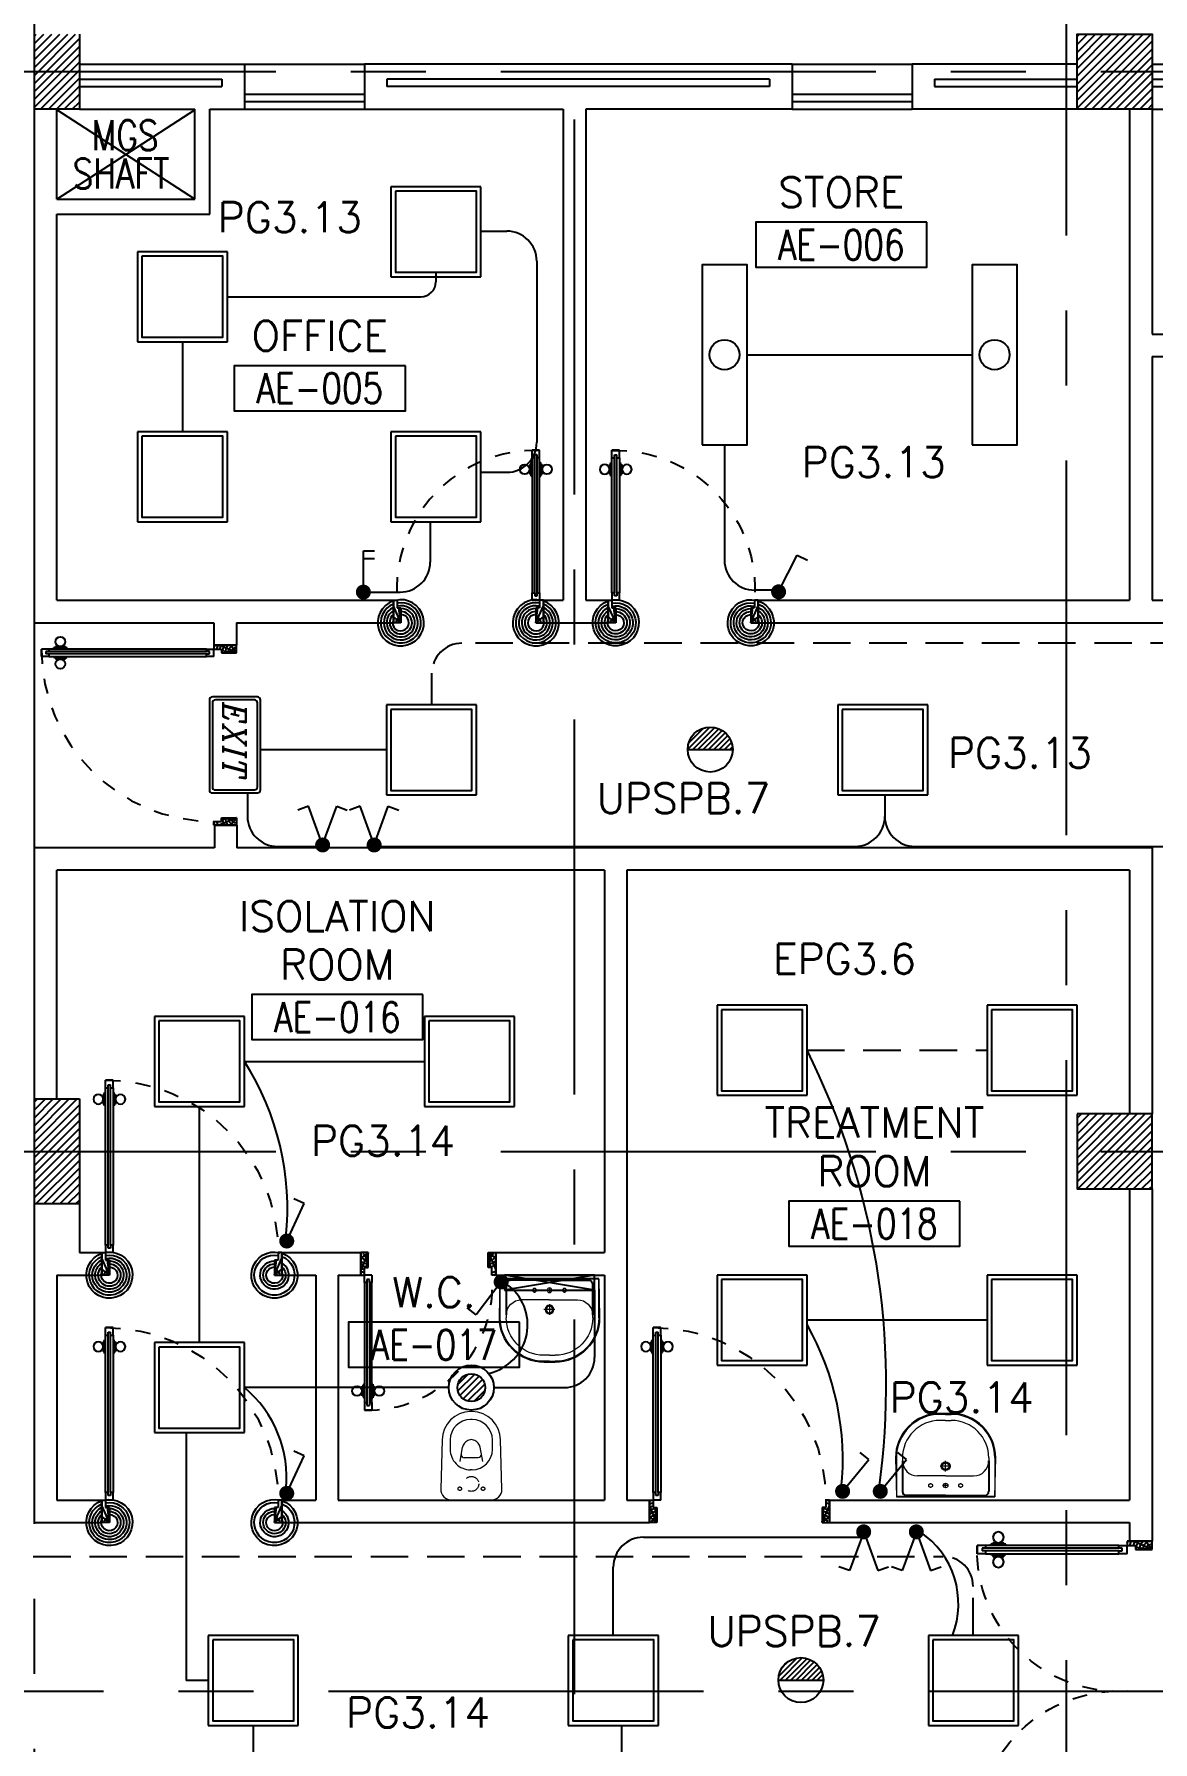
# Model space of a CAD drawing. Extents: x -10 to 91, y -4 to 87.
# Drawn here: x 55.58 to 63.04, y 62.17 to 73.56 of the extents above; entities that cross this region are included whole.
import ezdxf
from ezdxf.enums import TextEntityAlignment as Align

# ---------------------------------------------------------------- set-up
doc = ezdxf.new("R2010")
doc.units = 0
doc.header["$MEASUREMENT"] = 0
doc.header["$PDMODE"] = 3
doc.header["$PDSIZE"] = 0.1
for name, pattern in [('CENTERX2', [4, 2.5, -0.5, 0.5, -0.5]), ('DASHED', [0.75, 0.5, -0.25]), ('HIDDEN', [0.375, 0.25, -0.125]), ('HIDDEN2', [0.1875, 0.125, -0.0625])]:
    doc.linetypes.add(name, pattern=pattern)
doc.layers.get('0').update_dxf_attribs({"linetype": 'CONTINUOUS'})
doc.layers.get('DEFPOINTS').update_dxf_attribs({"linetype": 'CONTINUOUS'})
for name, color, linetype in [('AX-DIM', 11, 'CONTINUOUS'), ('AXES', 11, 'CENTERX2'), ('COL', 11, 'CONTINUOUS'), ('DOOR', 11, 'CONTINUOUS'), ('DOOR-DIM', 11, 'CONTINUOUS'), ('E-CLINE', 2, 'CONTINUOUS'), ('E-HLINE', 2, 'HIDDEN'), ('E-LI', 4, 'CONTINUOUS'), ('E-LITE', 4, 'CONTINUOUS'), ('E-SWITCH', 4, 'CONTINUOUS'), ('E-TRXT', 4, 'CONTINUOUS'), ('EL-LITE', 4, 'CONTINUOUS'), ('FIX', 11, 'CONTINUOUS'), ('HAT', 11, 'CONTINUOUS'), ('INSUL', 11, 'CONTINUOUS'), ('RM-BOX', 11, 'CONTINUOUS'), ('RM-NAME', 11, 'CONTINUOUS'), ('RM-NO', 11, 'CONTINUOUS'), ('SHAFT', 11, 'CONTINUOUS'), ('WALL', 11, 'CONTINUOUS'), ('WIN', 11, 'CONTINUOUS')]:
    doc.layers.add(name, color=color, linetype=linetype)
doc.styles.add('ITALICC', font='italicc')
doc.styles.add('ROMANS', font='ROMANS.shx', dxfattribs={"width": 0.6})
doc.dimstyles.new('STANDARD in', dxfattribs={"dimtxt": 0.2, "dimasz": 0.1, "dimexe": 0.07, "dimexo": 0.05, "dimgap": 0.1, "dimtad": 1, "dimdec": 0, "dimlfac": 1000, "dimzin": 0, "dimdsep": 46, "dimtxsty": 'ROMANS', "dimblk": 'ARCHTICK', "dimcen": 0.05, "dimdle": 0.05, "dimclrd": 7, "dimclre": 7, "dimclrt": 2, "dimadec": 0, "dimazin": 0, "dimtfac": 1, "dimtdec": 0, "dimtmove": 2, "dimatfit": 3, "dimldrblk": 'ARCHTICK', "dimfxl": 0, "dimtolj": 1, "dimtzin": 0, "dimarcsym": 0})

# ---------------------------------------------------------------- blocks, each defined once
blk = doc.blocks.new('_ARCHTICK')
at = {"color": 0, "linetype": 'ByBlock', "const_width": 0.15}
blk.add_lwpolyline([(-0.5, -0.5), (0.5, 0.5)], dxfattribs=at)
blk = doc.blocks.new('*D134')
at = {"layer": 'AX-DIM', "color": 7, "lineweight": -2}
for p, q in [((13.244, 85.548), (88.66, 85.548)), ((13.294, 73.42), (13.294, 85.618)), ((88.61, 84.178), (88.61, 85.618))]:
    blk.add_line(p, q, dxfattribs=at)
at = {"layer": 'DEFPOINTS', "color": 0}
for p in [(88.61, 85.548), (88.61, 84.128), (13.294, 73.37)]:
    blk.add_point(p, dxfattribs=at)
at = {"layer": 'AX-DIM', "color": 7, "lineweight": -2, "xscale": 0.1, "yscale": 0.1, "zscale": 0.1, "rotation": 180}
blk.add_blockref('_ARCHTICK', (13.294, 85.548), dxfattribs=at)
at = {"layer": 'AX-DIM', "color": 7, "lineweight": -2, "xscale": 0.1, "yscale": 0.1, "zscale": 0.1}
blk.add_blockref('_ARCHTICK', (88.61, 85.548), dxfattribs=at)
at = {"layer": 'AX-DIM', "color": 2, "insert": (50.952, 85.748), "char_height": 0.2, "attachment_point": 5, "style": 'ROMANS'}
blk.add_mtext('\\A1;75316', dxfattribs=at)
blk = doc.blocks.new('A$C24ED45A6')
at = {"layer": 'DOOR', "color": 0, "linetype": 'ByBlock'}
for p, q in [((925, 1100), (925, 1150)), ((925, 1150), (975, 1150)), ((975, 1150), (925, 1150)), ((975, 1100), (975, 1150)), ((909, 1055), (909, 990)), ((918, 1055), (909, 1055)), ((918, 978), (918, 1068)), ((925, 1068), (918, 1068)), ((918, 1055), (918, 990)), ((942, 1100), (925, 1100)), ((942, 1100), (942, 1120)), ((958, 1120), (942, 1120)), ((958, 1100), (958, 1120)), ((975, 1100), (958, 1100)), ((975, 1068), (982, 1068)), ((982, 978), (982, 1068)), ((982, 1055), (982, 990)), ((982, 1055), (991, 1055)), ((991, 1055), (991, 990)), ((918, 990), (909, 990)), ((925, 978), (918, 978)), ((975, 978), (982, 978)), ((982, 990), (991, 990)), ((0, 0), (0, 150)), ((0, 150), (25, 150)), ((25, 150), (25, 100)), ((925, 150), (925, 200)), ((925, 200), (942, 200)), ((925, 150), (975, 150)), ((942, 200), (942, 180)), ((942, 180), (958, 180)), ((958, 180), (958, 200)), ((958, 200), (975, 200)), ((975, 200), (975, 150)), ((1000, 150), (975, 150)), ((975, 150), (975, 100)), ((1000, 150), (1000, 0)), ((50, 0), (0, 0)), ((25, 100), (50, 100)), ((50, 100), (50, 0)), ((975, 100), (950, 100)), ((950, 100), (950, 0)), ((950, 0), (1000, 0))]:
    blk.add_line(p, q, dxfattribs=at)
at = {"layer": 'DOOR', "linetype": 'ByBlock'}
for p, q in [((925, 1100), (925, 200)), ((942, 200), (942, 1100)), ((958, 200), (958, 1100)), ((975, 200), (975, 1100))]:
    blk.add_line(p, q, dxfattribs=at)
at = {"layer": 'DOOR', "color": 9, "linetype": 'ByBlock'}
for p, q in [((50, 0), (0, 114)), ((50, 0), (0, 40)), ((50, 0), (37, 100)), ((950, 0), (1000, 114)), ((950, 0), (963, 100)), ((950, 0), (1000, 40))]:
    blk.add_line(p, q, dxfattribs=at)
at = {"layer": 'DOOR', "color": 0, "linetype": 'ByBlock'}
for centre in [(876, 1023), (1024, 1023)]:
    blk.add_circle(centre, 32.4, dxfattribs=at)
at = {"layer": 'DOOR', "linetype": 'HIDDEN', "ltscale": 0.5}
blk.add_arc((950, 222), 928, 88.456, 184.4816, dxfattribs=at)
at = {"layer": 'DOOR', "color": 9, "linetype": 'ByBlock'}
for centre, radius, start, end in [((50, 0), 154, 103.7142, 108.8947), ((50, 0), 134, 100.72, 111.8402), ((950, 0), 134, 68.1598, 79.28), ((950, 0), 154, 71.1053, 76.2858), ((50, 0), 114, 102.6226, 115.9162), ((50, 0), 94.4, 90, 121.9818), ((50, 0), 74.4, 90, 132.2236), ((50, 0), 54.4, 90, 156.7926), ((50, 0), 34.4, 90, 180), ((50, 0), 14.4, 90, 180), ((950, 0), 94.4, 58.0182, 90), ((950, 0), 74.4, 47.7764, 90), ((950, 0), 54.4, 23.2074, 90), ((950, 0), 34.4, 0, 90), ((950, 0), 14.4, 0, 90), ((950, 0), 114, 64.0838, 77.3774)]:
    blk.add_arc(centre, radius, start, end, dxfattribs=at)
at = {"layer": 'WALL'}
blk.add_line((1000, 0), (1000, 150), dxfattribs=at)
blk = doc.blocks.new('RM1')
at = {"layer": 'RM-BOX'}
blk.add_lwpolyline([(570, -200), (-570, -200), (-570, -500), (570, -500)], close=True, dxfattribs=at)
at = {"layer": 'RM-NAME', "style": 'ROMANS'}
for tag, p in [('ROOMNAME1', (0, 324)), ('ROOMNAME2', (0, 0))]:
    blk.add_attdef(tag, text='', height=200, dxfattribs=at).set_placement(p, align=Align.MIDDLE)
at = {"layer": 'RM-NO', "style": 'ROMANS', "width": 0.8}
blk.add_attdef('ROOMNO', text='', height=200, dxfattribs=at).set_placement((0, -350), align=Align.MIDDLE)
blk = doc.blocks.new('*X67')
at = {"color": 0}
for p, q in [((73379, 62348), (73832, 62801)), ((73379, 62401), (73779, 62801)), ((73379, 62454), (73726, 62801)), ((73379, 62507), (73673, 62801)), ((73379, 62560), (73620, 62801)), ((73379, 62614), (73567, 62801)), ((73379, 62667), (73514, 62801)), ((73379, 62720), (73461, 62801)), ((73379, 62773), (73408, 62801)), ((73385, 62301), (73879, 62795)), ((73438, 62301), (73879, 62742)), ((73491, 62301), (73879, 62689)), ((73544, 62301), (73879, 62636)), ((73597, 62301), (73879, 62583)), ((73650, 62301), (73879, 62530)), ((73703, 62301), (73879, 62477)), ((73756, 62301), (73879, 62424)), ((73809, 62301), (73879, 62371)), ((73862, 62301), (73879, 62318))]:
    blk.add_line(p, q, dxfattribs=at)
blk = doc.blocks.new('COL50')
at = {"layer": 'COL'}
blk.add_lwpolyline([(-250, 250), (-250, -250), (250, -250), (250, 250)], close=True, dxfattribs=at)
blk = doc.blocks.new('*X66')
at = {"color": 0}
for p, q in [((73379, 69508), (73872, 70001)), ((73379, 69561), (73819, 70001)), ((73379, 69614), (73766, 70001)), ((73379, 69667), (73713, 70001)), ((73379, 69720), (73660, 70001)), ((73379, 69773), (73607, 70001)), ((73379, 69826), (73554, 70001)), ((73379, 69879), (73501, 70001)), ((73379, 69932), (73448, 70001)), ((73379, 69985), (73395, 70001)), ((73425, 69501), (73879, 69955)), ((73478, 69501), (73879, 69902)), ((73532, 69501), (73879, 69849)), ((73585, 69501), (73879, 69796)), ((73638, 69501), (73879, 69743)), ((73691, 69501), (73879, 69690)), ((73744, 69501), (73879, 69637)), ((73797, 69501), (73879, 69584)), ((73850, 69501), (73879, 69531))]:
    blk.add_line(p, q, dxfattribs=at)
blk = doc.blocks.new('DOOR100')
at = {"layer": 'DOOR', "color": 7, "linetype": 'ByBlock'}
for p, q in [((-75, 1250), (-75, 1300)), ((-75, 1300), (-25, 1300)), ((-25, 1300), (-75, 1300)), ((-58, 1250), (-58, 1270)), ((-42, 1270), (-58, 1270)), ((-42, 1250), (-42, 1270)), ((-25, 1250), (-25, 1300)), ((-91, 1205), (-91, 1140)), ((-82, 1205), (-91, 1205)), ((-82, 1140), (-91, 1140)), ((-82, 1128), (-82, 1218)), ((-75, 1218), (-82, 1218)), ((-82, 1205), (-82, 1140)), ((-58, 1250), (-75, 1250)), ((-25, 1250), (-42, 1250)), ((-25, 1218), (-18, 1218)), ((-18, 1128), (-18, 1218)), ((-18, 1205), (-18, 1140)), ((-18, 1205), (-9, 1205)), ((-18, 1140), (-9, 1140)), ((-9, 1205), (-9, 1140)), ((-75, 1128), (-82, 1128)), ((-25, 1128), (-18, 1128)), ((-1200, 0), (-1200, 150)), ((-1200, 150), (-1175, 150)), ((-1200, 150), (-1200, 0)), ((-1175, 150), (-1175, 100)), ((-75, 200), (-58, 200)), ((-75, 150), (-75, 200)), ((-75, 150), (-25, 150)), ((-58, 200), (-58, 180)), ((-58, 180), (-42, 180)), ((-42, 200), (-25, 200)), ((-42, 180), (-42, 200)), ((-25, 200), (-25, 150)), ((0, 150), (-25, 150)), ((-25, 150), (-25, 100)), ((0, 0), (0, 150)), ((0, 150), (0, 0)), ((-1150, 0), (-1200, 114)), ((-1150, 0), (-1200, 40)), ((-1150, 0), (-1200, 0)), ((-1175, 100), (-1150, 100)), ((-1150, 0), (-1163, 100)), ((-1150, 100), (-1150, 0)), ((-50, 0), (0, 114)), ((-50, 100), (-50, 0)), ((-50, 0), (-37, 100)), ((-25, 100), (-50, 100)), ((-50, 0), (0, 40)), ((-50, 0), (0, 0))]:
    blk.add_line(p, q, dxfattribs=at)
at = {"layer": 'DOOR', "linetype": 'ByBlock'}
for p, q in [((-75, 1250), (-75, 200)), ((-58, 200), (-58, 1250)), ((-42, 200), (-42, 1250)), ((-25, 200), (-25, 1250))]:
    blk.add_line(p, q, dxfattribs=at)
at = {"layer": 'DOOR', "color": 7, "linetype": 'ByBlock'}
for centre in [(-124, 1173), (24, 1173)]:
    blk.add_circle(centre, 32.4, dxfattribs=at)
at = {"layer": 'DOOR', "linetype": 'HIDDEN', "ltscale": 0.5}
blk.add_arc((-25, 150), 1150, 90, 180, dxfattribs=at)
at = {"layer": 'DOOR', "color": 7, "linetype": 'ByBlock'}
for centre, radius, start, end in [((-1150, 0), 154, 103.7142, 108.8947), ((-1150, 0), 134, 100.72, 111.8402), ((-50, 0), 134, 68.1598, 79.28), ((-50, 0), 154, 71.1053, 76.2858), ((-1150, 0), 94.4, 90, 121.9818), ((-1150, 0), 74.4, 90, 132.2236), ((-1150, 0), 54.4, 90, 156.7926), ((-1150, 0), 34.4, 90, 180), ((-1150, 0), 14.4, 90, 180), ((-50, 0), 94.4, 58.0182, 90), ((-50, 0), 74.4, 47.7764, 90), ((-50, 0), 54.4, 23.2074, 90), ((-50, 0), 34.4, 0, 90), ((-50, 0), 14.4, 0, 90), ((-50, 0), 114, 64.0838, 77.3774)]:
    blk.add_arc(centre, radius, start, end, dxfattribs=at)
blk = doc.blocks.new('DOOR90')
at = {"layer": 'DOOR', "color": 7, "linetype": 'ByBlock'}
for p, q in [((-150, 0), (0, 0)), ((-150, 0), (-150, -25)), ((0, -50), (-114, 0)), ((0, -50), (-40, 0)), ((0, -50), (0, 0)), ((-1000, -25), (-1050, -25)), ((-1050, -75), (-1050, -25)), ((-1050, -25), (-1050, -75)), ((-1000, -75), (-1050, -75)), ((-1000, -42), (-1020, -42)), ((-1020, -42), (-1020, -58)), ((-1000, -58), (-1020, -58)), ((-1000, -25), (-1000, -42)), ((-1000, -58), (-1000, -75)), ((-878, -18), (-968, -18)), ((-968, -25), (-968, -18)), ((-968, -75), (-968, -82)), ((-878, -82), (-968, -82)), ((-955, -9), (-890, -9)), ((-955, -18), (-955, -9)), ((-955, -18), (-890, -18)), ((-955, -82), (-890, -82)), ((-955, -82), (-955, -91)), ((-955, -91), (-890, -91)), ((-890, -18), (-890, -9)), ((-890, -82), (-890, -91)), ((-878, -25), (-878, -18)), ((-878, -75), (-878, -82)), ((-200, -25), (-150, -25)), ((-200, -42), (-200, -25)), ((-180, -42), (-200, -42)), ((-200, -58), (-180, -58)), ((-200, -75), (-200, -58)), ((-150, -75), (-200, -75)), ((-180, -58), (-180, -42)), ((-150, -25), (-100, -25)), ((-150, -75), (-150, -25)), ((-100, -25), (-100, -50)), ((0, -50), (-100, -37)), ((-100, -50), (0, -50)), ((-150, -875), (-100, -875)), ((-150, -900), (-150, -875)), ((-150, -900), (0, -900)), ((0, -900), (-150, -900)), ((0, -850), (-114, -900)), ((-100, -875), (-100, -850)), ((0, -850), (-100, -863)), ((-100, -850), (0, -850)), ((0, -850), (-40, -900)), ((0, -850), (0, -900))]:
    blk.add_line(p, q, dxfattribs=at)
at = {"layer": 'DOOR', "linetype": 'ByBlock'}
for p, q in [((-200, -25), (-1000, -25)), ((-200, -42), (-1000, -42)), ((-200, -58), (-1000, -58)), ((-1000, -75), (-200, -75))]:
    blk.add_line(p, q, dxfattribs=at)
at = {"layer": 'DOOR', "color": 7, "linetype": 'ByBlock'}
for centre in [(-923, 24), (-923, -124)]:
    blk.add_circle(centre, 32.4, dxfattribs=at)
for centre, radius, start, end in [((0, -50), 154, 161.1053, 166.2858), ((0, -50), 94.4, 148.0182, 180), ((0, -50), 134, 158.1598, 169.28), ((0, -50), 114, 154.0838, 167.3774), ((0, -50), 74.4, 137.7764, 180), ((0, -50), 54.4, 113.2074, 180), ((0, -50), 34.4, 90, 180), ((0, -50), 14.4, 90, 180), ((0, -850), 154, 193.7142, 198.8947), ((0, -850), 134, 190.72, 201.8402), ((0, -850), 94.4, 180, 211.9818), ((0, -850), 74.4, 180, 222.2236), ((0, -850), 54.4, 180, 246.7926), ((0, -850), 34.4, 180, 270), ((0, -850), 14.4, 180, 270)]:
    blk.add_arc(centre, radius, start, end, dxfattribs=at)
at = {"layer": 'DOOR', "linetype": 'HIDDEN', "ltscale": 0.5}
blk.add_arc((-222, -50), 828, 178.2701, 275.003, dxfattribs=at)
blk = doc.blocks.new('A$C49F1192B')
at = {"layer": 'DOOR', "color": 0, "linetype": 'ByBlock', "xscale": -1, "rotation": 270}
blk.add_blockref('DOOR100', (0, 1200), dxfattribs=at)
blk = doc.blocks.new('LAV1')
at = {"layer": 'FIX', "linetype": 'ByBlock'}
blk.add_line((-328, -25), (328, -25), dxfattribs=at)
at = {"layer": 'FIX', "linetype": 'Continuous', "lineweight": 20}
for p, q in [((-328, -285), (-328, -25)), ((328, -285), (328, -25)), ((0, -165), (-187, -165)), ((0, -165), (187, -165)), ((-288, -285), (-288, -265)), ((287, -285), (287, -265)), ((0, -535), (-38, -535)), ((0, -535), (38, -535)), ((0, -575), (-38, -575)), ((0, -575), (38, -575))]:
    blk.add_line(p, q, dxfattribs=at)
at = {"layer": 'FIX', "linetype": 'ByBlock', "ltscale": 0.3}
for p, q in [((-288, -265), (-288, -60)), ((0, -35), (-262, -35)), ((0, -35), (262, -35)), ((287, -265), (287, -60))]:
    blk.add_line(p, q, dxfattribs=at)
at = {"layer": 'FIX', "lineweight": 20}
for p, q in [((-16, -101), (15, -101)), ((0, -85), (0, -116))]:
    blk.add_line(p, q, dxfattribs=at)
at = {"layer": 'FIX', "linetype": 'DASHED', "lineweight": 20, "ltscale": 0.04}
for p, q in [((0, -194), (0, -266)), ((-36, -230), (37, -230))]:
    blk.add_line(p, q, dxfattribs=at)
at = {"layer": 'FIX', "linetype": 'Continuous', "lineweight": 20}
blk.add_lwpolyline([(295, -25), (0, -25), (-328, -25), (-334, -285, 0.414214), (-38, -582), (0, -582), (38, -582, 0.414214), (334, -285), (328, -25), (0, -25)], format="xyb", dxfattribs=at)
at = {"layer": 'FIX', "linetype": 'HIDDEN', "lineweight": 20, "ltscale": 0.05}
for centre in [(-100, -101), (100, -101)]:
    blk.add_circle(centre, 12.4, dxfattribs=at)
at = {"layer": 'FIX', "lineweight": 20}
for centre, radius in [((0, -101), 15.5), ((0, -230), 29.5), ((0, -230), 22.5)]:
    blk.add_circle(centre, radius, dxfattribs=at)
at = {"layer": 'FIX', "linetype": 'ByBlock', "ltscale": 0.3}
for centre, start, end in [((-262, -60), 90, 180), ((262, -60), 0, 90)]:
    blk.add_arc(centre, 25, start, end, dxfattribs=at)
at = {"layer": 'FIX', "linetype": 'Continuous', "lineweight": 20}
for centre, radius, start, end in [((-187, -265), 100, 90, 180), ((187, -265), 100, 0, 90), ((-38, -285), 290, 180, 270), ((-38, -285), 250, 180, 270), ((38, -285), 290, 270, 0), ((38, -285), 250, 270, 0)]:
    blk.add_arc(centre, radius, start, end, dxfattribs=at)
blk = doc.blocks.new('WC1')
at = {"layer": 'FIX', "lineweight": 20}
for p, q in [((35, 204), (-293, 194)), ((-230, 141), (-293, 141)), ((108, 0), (108, 131)), ((-482, 5), (-482, -5)), ((-429, 5), (-429, -5)), ((-289, 24), (-295, 0)), ((-295, 0), (-289, -24)), ((-150, 76), (-245, 60)), ((-94, 5), (-94, -5)), ((108, -131), (108, 0)), ((-245, -60), (-150, -76)), ((-293, -141), (-230, -141)), ((-293, -194), (35, -204)), ((32, -204), (35, -204))]:
    blk.add_line(p, q, dxfattribs=at)
at = {"layer": 'FIX', "linetype": 'Continuous', "lineweight": 20}
blk.add_line((-175, -47), (-175, 45), dxfattribs=at)
at = {"layer": 'FIX', "linetype": 'HIDDEN2', "lineweight": 20, "ltscale": 0.3}
blk.add_circle((0, 0), 49.8, dxfattribs=at)
at = {"layer": 'FIX', "linetype": 'HIDDEN', "lineweight": 20, "ltscale": 0.05}
for centre in [(32, 78), (32, -77)]:
    blk.add_circle(centre, 11.6, dxfattribs=at)
at = {"layer": 'FIX', "lineweight": 20}
for centre, radius, start, end in [((-293, 5), 189, 90, 180), ((-293, 5), 136, 90, 180), ((-230, 5), 136, 360, 90), ((35, 131), 73, 360, 90), ((-228, -7), 68.2, 128.9242, 152.8468), ((-219, -18), 82, 108.496, 128.9242), ((-293, -5), 189, 180, 270), ((-293, -5), 136, 180, 270), ((-228, 7), 68.2, 207.1532, 231.0758), ((-219, 18), 82, 231.0758, 251.504), ((-230, -5), 136, 270, 0), ((35, -131), 73, 270, 0)]:
    blk.add_arc(centre, radius, start, end, dxfattribs=at)
at = {"layer": 'FIX', "linetype": 'Continuous', "lineweight": 20}
for centre, start, end in [((-198, 46), 357.6662, 91.6121), ((-197, -46), 268.3879, 2.3338)]:
    blk.add_arc(centre, 22.3, start, end, dxfattribs=at)
blk = doc.blocks.new('A$C272A55A0')
at = {"layer": 'DOOR', "color": 0, "linetype": 'ByBlock'}
for p, q in [((0, 900), (0, 1050)), ((50, 1050), (0, 1050)), ((50, 950), (50, 1050)), ((1750, 950), (1750, 1050)), ((1750, 1050), (1800, 1050)), ((1800, 1050), (1800, 900)), ((25, 950), (50, 950)), ((25, 900), (25, 950)), ((1775, 950), (1750, 950)), ((1775, 900), (1775, 950)), ((0, 900), (25, 900)), ((75, 900), (25, 900)), ((25, 850), (25, 900)), ((42, 850), (25, 850)), ((58, 870), (42, 870)), ((42, 870), (42, 850)), ((58, 850), (58, 870)), ((75, 850), (58, 850)), ((75, 900), (75, 850)), ((1725, 900), (1775, 900)), ((1725, 900), (1725, 850)), ((1725, 850), (1742, 850)), ((1742, 870), (1758, 870)), ((1742, 850), (1742, 870)), ((1758, 870), (1758, 850)), ((1758, 850), (1775, 850)), ((1800, 900), (1775, 900)), ((1775, 850), (1775, 900)), ((1718, 160), (1709, 160)), ((1709, 95), (1709, 160)), ((1725, 173), (1718, 173)), ((1718, 173), (1718, 83)), ((1718, 95), (1718, 160)), ((1775, 173), (1782, 173)), ((1782, 173), (1782, 83)), ((1782, 160), (1791, 160)), ((1782, 95), (1782, 160)), ((1791, 95), (1791, 160)), ((25, 50), (42, 50)), ((25, 50), (25, 0)), ((25, 0), (75, 0)), ((75, 0), (25, 0)), ((42, 50), (42, 30)), ((42, 30), (58, 30)), ((58, 50), (75, 50)), ((58, 50), (58, 30)), ((75, 50), (75, 0)), ((1718, 95), (1709, 95)), ((1725, 83), (1718, 83)), ((1742, 50), (1725, 50)), ((1725, 50), (1725, 0)), ((1775, 0), (1725, 0)), ((1725, 0), (1775, 0)), ((1742, 50), (1742, 30)), ((1758, 30), (1742, 30)), ((1775, 50), (1758, 50)), ((1758, 50), (1758, 30)), ((1775, 83), (1782, 83)), ((1775, 50), (1775, 0)), ((1782, 95), (1791, 95))]:
    blk.add_line(p, q, dxfattribs=at)
at = {"layer": 'DOOR', "color": 9, "linetype": 'ByBlock'}
for p, q in [((50, 1050), (0, 1010)), ((50, 1050), (0, 937)), ((50, 1050), (37, 950)), ((1750, 1050), (1800, 1010)), ((1750, 1050), (1800, 937)), ((1750, 1050), (1763, 950))]:
    blk.add_line(p, q, dxfattribs=at)
at = {"layer": 'DOOR', "linetype": 'ByBlock'}
for p, q in [((25, 850), (25, 50)), ((42, 850), (42, 50)), ((58, 850), (58, 50)), ((75, 50), (75, 850)), ((1725, 50), (1725, 850)), ((1742, 850), (1742, 50)), ((1758, 850), (1758, 50)), ((1775, 850), (1775, 50))]:
    blk.add_line(p, q, dxfattribs=at)
at = {"layer": 'DOOR', "color": 0, "linetype": 'ByBlock'}
for centre in [(1676, 128), (1824, 128)]:
    blk.add_circle(centre, 32.4, dxfattribs=at)
at = {"layer": 'DOOR', "color": 9, "linetype": 'ByBlock'}
for centre, radius, start, end in [((50, 1050), 54.4, 203.2074, 270), ((50, 1050), 34.4, 180, 270), ((50, 1050), 14.4, 180, 270), ((1750, 1050), 14.4, 270, 0), ((1750, 1050), 34.4, 270, 0), ((1750, 1050), 54.4, 270, 336.7926), ((50, 1050), 74.4, 227.7764, 270), ((50, 1050), 94.4, 238.0182, 270), ((50, 1050), 114, 244.0838, 257.3774), ((50, 1050), 134, 248.1598, 259.28), ((1750, 1050), 74.4, 270, 312.2236), ((1750, 1050), 94.4, 270, 301.9818), ((1750, 1050), 114, 282.6226, 295.9162), ((1750, 1050), 134, 280.72, 291.8402), ((50, 1050), 154, 251.1053, 256.2858), ((1750, 1050), 154, 283.7142, 288.8947)]:
    blk.add_arc(centre, radius, start, end, dxfattribs=at)
at = {"layer": 'DOOR', "linetype": 'HIDDEN', "ltscale": 0.5}
for centre, start, end in [((50, 851), 268.3174, 3.2965), ((1750, 851), 176.7035, 271.6826)]:
    blk.add_arc(centre, 851, start, end, dxfattribs=at)
at = {"layer": 'WALL', "linetype": 'ByBlock'}
blk.add_line((1800, 900), (1800, 1050), dxfattribs=at)
blk = doc.blocks.new('L42')
at = {"layer": 'E-LITE'}
for p, q in [((0.3, 0.3), (-0.3, 0.3)), ((-0.3, 0.3), (-0.3, -0.3)), ((0.3, -0.3), (0.3, 0.3)), ((-0.3, -0.3), (0.3, -0.3))]:
    blk.add_line(p, q, dxfattribs=at)
at = {"layer": 'E-LITE', "color": 8}
blk.add_lwpolyline([(-0.27, 0.27), (-0.27, -0.27), (0.27, -0.27), (0.27, 0.27)], close=True, dxfattribs=at)
blk = doc.blocks.new('2G1W')
for p, q in [((0, 0), (0.55, 0)), ((0.45, 0), (0.45, -0.15)), ((0.55, 0), (0.55, -0.15))]:
    blk.add_line(p, q)
at = {"const_width": 0.1}
blk.add_lwpolyline([(-0.05, 0, 1), (0.05, 0, 1)], format="xyb", close=True, dxfattribs=at)
blk = doc.blocks.new('*X182')
at = {"color": 0}
for p, q in [((21548.527, 18540.142), (21548.801, 18540.415)), ((21548.529, 18539.966), (21548.977, 18540.414)), ((21548.584, 18539.845), (21549.098, 18540.359)), ((21548.672, 18539.756), (21549.187, 18540.271)), ((21548.793, 18539.7), (21549.243, 18540.15)), ((21548.966, 18539.696), (21549.246, 18539.977))]:
    blk.add_line(p, q, dxfattribs=at)
blk = doc.blocks.new('SPOT')
at = {"layer": 'E-LITE'}
for radius in [0.6, 0.369]:
    blk.add_circle((0, 0), radius, dxfattribs=at)
at = {"layer": 'E-LITE', "color": 8}
blk.add_blockref('*X182', (-21548.886, -18540.056), dxfattribs=at)
blk = doc.blocks.new('MR20')
at = {"layer": 'E-LITE'}
for p, q in [((-300, 100), (-300, 0)), ((-300, 100), (-300, 0)), ((-300, 0), (300, 0)), ((-300, 0), (300, 0)), ((-300, 0), (300, 0)), ((-300, 0), (-300, 0)), ((300, 0), (300, 100)), ((300, 0), (300, 100)), ((300, 0), (300, 0))]:
    blk.add_line(p, q, dxfattribs=at)
at = {"layer": 'E-LITE', "color": 3}
blk.add_line((300, 100), (-300, 100), dxfattribs=at)
at = {"layer": 'E-LITE', "color": 8}
for p, q in [((300, 0), (-300, 100)), ((300, 100), (-300, 0))]:
    blk.add_line(p, q, dxfattribs=at)
blk = doc.blocks.new('1G2W')
for p, q in [((0.517, 0.188), (0.466, 0.329)), ((0, 0), (0.517, 0.188)), ((0, 0), (0.517, -0.188)), ((0.517, -0.188), (0.466, -0.329))]:
    blk.add_line(p, q)
at = {"const_width": 0.1}
blk.add_lwpolyline([(-0.05, 0, 1), (0.05, 0, 1)], format="xyb", close=True, dxfattribs=at)
blk = doc.blocks.new('1G1W')
for p, q in [((0, 0), (0.55, 0)), ((0.55, 0), (0.55, -0.15))]:
    blk.add_line(p, q)
at = {"const_width": 0.1}
blk.add_lwpolyline([(-0.05, 0, 1), (0.05, 0, 1)], format="xyb", close=True, dxfattribs=at)
blk = doc.blocks.new('EXIT')
at = {"layer": 'E-LITE', "color": 4}
for p, q in [((-0.32, 0.15), (-0.32, -0.15)), ((0.3, 0.17), (-0.3, 0.17)), ((0.32, -0.15), (0.32, 0.15)), ((-0.3, -0.17), (0.3, -0.17))]:
    blk.add_line(p, q, dxfattribs=at)
at = {"layer": 'E-LITE', "color": 8}
for p, q in [((-0.3, 0.13), (-0.3, -0.13)), ((0.28, 0.15), (-0.28, 0.15)), ((0.3, -0.13), (0.3, 0.13)), ((-0.28, -0.15), (0.28, -0.15))]:
    blk.add_line(p, q, dxfattribs=at)
at = {"layer": 'E-LITE', "color": 4}
for centre, start, end in [((-0.3, 0.15), 90, 180), ((0.3, 0.15), 360, 90), ((-0.3, -0.15), 180, 270), ((0.3, -0.15), 270, 0)]:
    blk.add_arc(centre, 0.02, start, end, dxfattribs=at)
at = {"layer": 'E-LITE', "color": 8}
for centre, start, end in [((-0.28, 0.13), 90, 180), ((0.28, 0.13), 0, 90), ((-0.28, -0.13), 180, 270), ((0.28, -0.13), 270, 0)]:
    blk.add_arc(centre, 0.02, start, end, dxfattribs=at)
at = {"layer": 'E-LITE', "color": 5, "style": 'ITALICC'}
blk.add_text('EXIT', height=0.15, dxfattribs=at).set_placement((-0.284, -0.078))
blk = doc.blocks.new('EL')
at = {"layer": 'EL-LITE'}
h = blk.add_hatch(dxfattribs=at)
h.set_pattern_fill('ANSI31', color=4, scale=0.2, style=0)
h.set_pattern_definition([(45, (587.071197, 567.777136), (-0.0176776695, 0.0176776695), [])])
h.paths.add_polyline_path([(0.15, 0, 1), (-0.15, 0)])
at = {"layer": 'EL-LITE', "color": 4}
blk.add_line((-0.15, 0), (0.15, 0), dxfattribs=at)
blk.add_circle((0, 0), 0.15, dxfattribs=at)
blk = doc.blocks.new('FLS240')
at = {"layer": 'E-LI'}
blk.add_lwpolyline([(-0.6, 0.15), (-0.6, -0.15), (0.6, -0.15), (0.6, 0.15)], close=True, dxfattribs=at)
blk.add_circle((0, 0), 0.1, dxfattribs=at)

msp = doc.modelspace()

# ---------------------------------------------------------------- hatches: boundary and pattern name
at = {"layer": 'HAT', "linetype": 'ByBlock', "ltscale": 0.3}
h = msp.add_hatch(dxfattribs=at)
h.set_pattern_fill('ANSI31', color=256, scale=300, style=0)
h.set_pattern_definition([(44.999998, (-202.912277, -9.305586), (-0.0265165056, 0.026516504), [])])
h.paths.add_polyline_path([(55.8839, 73.5554), (55.5839, 73.5554), (55.5839, 73.3054), (55.8839, 73.3054)])
h.paths.add_polyline_path([(55.8839, 73.3054), (55.5839, 73.3054), (55.5839, 73.0554), (55.8839, 73.0554)])
at = {"layer": 'HAT'}
h = msp.add_hatch(dxfattribs=at)
h.set_pattern_fill('ANSI31', color=256, scale=0.3, style=0)
h.set_pattern_definition([(45, (-327.861315, 3.57442), (-0.0265165043, 0.0265165043), [])])
h.paths.add_polyline_path([(55.8839, 66.1054), (55.8839, 66.4554), (55.5839, 66.4554), (55.5839, 66.1054)])
h.paths.add_polyline_path([(55.5839, 65.7554), (55.8839, 65.7554), (55.8839, 66.1054), (55.5839, 66.1054)])

# ---------------------------------------------------------------- linework, layer by layer
at = {"layer": 'AXES'}
for p, q in [((62.4633, -3.7869), (62.4633, 86.0477)), ((55.5839, 7.6211), (55.5839, 85.7486)), ((2.6925, 73.3054), (71.7839, 73.3054)), ((59.1839, 14.4854), (59.1839, 73.3054)), ((2.6925, 66.1054), (90.1058, 66.1054)), ((13.5439, 62.5054), (71.7839, 62.5054))]:
    msp.add_line(p, q, dxfattribs=at)
at = {"layer": 'COL'}
for p, q in [((55.5839, 73.0554), (55.5839, 73.5554)), ((55.8839, 73.5554), (55.8839, 73.0554)), ((55.8839, 73.0554), (55.5839, 73.0554))]:
    msp.add_line(p, q, dxfattribs=at)
for points in [[(62.5339, 73.0554), (62.5339, 73.5554), (63.0339, 73.5554), (63.0339, 73.0554)], [(55.8839, 66.4554), (55.8839, 65.7554), (55.5839, 65.7554), (55.5839, 66.4554)]]:
    msp.add_lwpolyline(points, close=True, dxfattribs=at)
at = {"layer": 'E-CLINE', "color": 4}
for p, q in [((58.5603, 72.2417), (58.7326, 72.2417)), ((58.2603, 71.9681), (58.2603, 71.9046)), ((58.9326, 72.0417), (58.9326, 70.8337)), ((56.8711, 71.8046), (58.1603, 71.8046)), ((56.5711, 71.5046), (56.5711, 70.9046)), ((60.3339, 71.4179), (61.8339, 71.4179)), ((60.1839, 70.8179), (60.1839, 70.048)), ((58.5603, 70.6337), (58.7326, 70.6337)), ((60.5222, 69.848), (60.3839, 69.848)), ((57.93, 68.7825), (57.0906, 68.7825)), ((57.0043, 68.496), (57.0043, 68.3393)), ((61.2525, 68.4825), (61.2525, 68.3393)), ((57.2043, 68.1393), (57.502, 68.1393)), ((57.8454, 68.1393), (61.0525, 68.1393)), ((61.4525, 68.1393), (63.1497, 68.1393)), ((56.9839, 66.7054), (58.1839, 66.7054)), ((56.6839, 64.8304), (56.6839, 66.4054)), ((59.3174, 65.1809), (59.3174, 64.7304)), ((58.3464, 64.5304), (56.9839, 64.5304)), ((58.6464, 64.5304), (59.1174, 64.5304)), ((56.5964, 64.2304), (56.5964, 62.5775)), ((56.7429, 62.5775), (56.5964, 62.5775)), ((57.0429, 62.2775), (57.0429, 61.9891)), ((59.4977, 62.2775), (59.4977, 61.9891))]:
    msp.add_line(p, q, dxfattribs=at)
for centre, radius, start, end in [((58.7326, 72.0417), 0.2, 0, 90), ((58.1603, 71.9046), 0.1, 270, 0), ((58.7326, 70.8337), 0.2, 270, 0), ((60.3839, 70.048), 0.2, 180, 270), ((57.2043, 68.3393), 0.2, 180, 270), ((61.0525, 68.3393), 0.2, 270, 0), ((61.4525, 68.3393), 0.2, 180, 270), ((56.2785, 64.5484), 4.9833, 352.03428, 26.6094), ((55.4469, 65.723), 1.8241, 354.00307, 32.58588), ((58.54, 64.949), 0.3317, 282.65218, 55.06331), ((59.1484, 64.0484), 1.8241, 354.00307, 29.6323), ((59.1174, 64.7304), 0.2, 270, 0), ((56.4841, 63.9302), 0.7811, 354.10803, 50.21661)]:
    msp.add_arc(centre, radius, start, end, dxfattribs=at)
at = {"layer": 'E-HLINE', "color": 4}
for p, q in [((64.0241, 69.494), (58.4334, 69.494)), ((58.2334, 69.0825), (58.2334, 69.294)), ((60.7339, 66.7804), (61.9339, 66.7804)), ((54.826, 63.4052), (61.641, 63.4052)), ((61.841, 62.8775), (61.841, 63.2052))]:
    msp.add_line(p, q, dxfattribs=at)
for centre, start, end in [((58.4334, 69.294), 90, 180), ((61.641, 63.2052), 0, 90)]:
    msp.add_arc(centre, 0.2, start, end, dxfattribs=at)
at = {"layer": 'E-SWITCH', "color": 4}
for p, q in [((58.2224, 70.3046), (58.2224, 70.0349)), ((57.7768, 69.8349), (58.0224, 69.8349)), ((61.9339, 64.9804), (60.7339, 64.9804)), ((59.6429, 63.5328), (61.0985, 63.5328)), ((59.4429, 62.8775), (59.4429, 63.3328))]:
    msp.add_line(p, q, dxfattribs=at)
for centre, radius, start, end in [((58.0224, 70.0349), 0.2, 270, 0), ((61.1655, 63.089), 0.5776, 338.51592, 56.1091), ((59.6429, 63.3328), 0.2, 90, 180)]:
    msp.add_arc(centre, radius, start, end, dxfattribs=at)
at = {"layer": 'INSUL'}
for p, q in [((55.8839, 73.2554), (56.8339, 73.2554)), ((56.8339, 73.2554), (56.8339, 73.2054)), ((60.4839, 73.2554), (57.9339, 73.2554)), ((57.9339, 73.2554), (57.9339, 73.2054)), ((60.4839, 73.2554), (60.4839, 73.2054)), ((61.5839, 73.2554), (61.5839, 73.2054)), ((61.5839, 73.2554), (62.5339, 73.2554)), ((63.0339, 73.2554), (65.1339, 73.2554)), ((55.8839, 73.2054), (56.8339, 73.2054)), ((60.4839, 73.2054), (57.9339, 73.2054)), ((61.5839, 73.2054), (62.5339, 73.2054)), ((63.0339, 73.2054), (65.1339, 73.2054))]:
    msp.add_line(p, q, dxfattribs=at)
at = {"layer": 'SHAFT', "linetype": 'ByBlock'}
for p, q in [((56.6539, 72.4554), (55.7339, 73.0514)), ((55.7339, 72.4554), (56.6539, 73.0514))]:
    msp.add_line(p, q, dxfattribs=at)
at = {"layer": 'WALL'}
for p, q in [((55.8839, 73.3554), (56.9839, 73.3554)), ((56.9839, 73.3554), (56.9839, 73.0554)), ((56.9839, 73.3554), (56.9839, 73.0554)), ((60.6339, 73.3554), (57.7839, 73.3554)), ((57.7839, 73.3554), (57.7839, 73.0554)), ((57.7839, 73.3554), (57.7839, 73.0554)), ((60.6339, 73.3554), (60.6339, 73.0554)), ((62.5339, 73.3554), (61.4339, 73.3554)), ((61.4339, 73.3554), (61.4339, 73.0554)), ((63.0339, 73.3554), (65.2839, 73.3554)), ((55.5839, 69.6304), (55.5839, 73.0554)), ((55.7339, 72.4554), (55.7339, 73.0554)), ((55.8839, 73.0554), (56.6539, 73.0554)), ((56.6539, 72.4554), (56.6539, 73.0554)), ((56.7539, 72.3554), (56.7539, 73.0554)), ((56.7539, 73.0554), (56.9839, 73.0554)), ((57.7839, 73.0554), (59.1089, 73.0554)), ((59.1089, 73.0554), (59.1089, 69.7804)), ((60.6339, 73.0554), (59.2589, 73.0554)), ((59.2589, 73.0554), (59.2589, 69.7804)), ((62.5339, 73.0554), (61.4339, 73.0554)), ((62.8839, 73.0554), (62.8839, 69.7804)), ((63.0339, 73.0554), (65.1089, 73.0554)), ((63.0339, 73.0554), (63.0339, 71.5554)), ((55.7339, 72.4554), (56.6539, 72.4554)), ((55.7339, 69.7804), (55.7339, 72.3554)), ((55.7339, 72.3554), (56.7539, 72.3554)), ((63.0339, 71.5554), (64.0589, 71.5554)), ((63.0339, 71.4054), (63.0339, 69.7804)), ((63.0339, 71.4054), (63.6234, 71.4054)), ((55.7339, 69.7804), (57.9766, 69.7804)), ((57.9766, 69.7804), (57.9766, 69.6304)), ((58.9766, 69.7804), (58.9766, 69.6304)), ((58.9766, 69.7804), (59.1089, 69.7804)), ((59.2589, 69.7804), (59.4089, 69.7804)), ((59.4089, 69.7804), (59.4089, 69.6304)), ((60.4089, 69.7804), (62.8839, 69.7804)), ((60.4089, 69.7804), (60.4089, 69.6304)), ((63.0339, 69.7804), (63.1839, 69.7804)), ((55.5839, 69.6304), (56.7802, 69.6304)), ((56.7802, 69.6304), (56.7806, 69.4804)), ((56.9302, 69.6308), (56.9306, 69.4804)), ((56.9302, 69.6304), (57.9766, 69.6304)), ((58.9766, 69.6304), (59.4089, 69.6304)), ((60.4089, 69.6304), (63.1839, 69.6304)), ((56.7806, 69.4804), (56.9306, 69.4804)), ((56.9335, 68.2804), (56.7835, 68.2804)), ((56.7835, 68.2804), (56.7839, 68.1304)), ((56.9335, 68.2804), (56.9339, 68.1304)), ((56.7839, 68.1304), (55.5839, 68.1304)), ((63.0339, 68.1304), (56.9339, 68.1304)), ((63.0339, 68.1304), (63.0339, 66.3554)), ((55.5839, 66.4554), (55.5839, 67.9804)), ((55.7339, 66.4554), (55.7339, 67.9804)), ((59.3839, 67.9804), (55.7339, 67.9804)), ((59.3839, 67.9804), (59.3839, 65.4304)), ((62.8839, 67.9804), (59.5339, 67.9804)), ((59.5339, 67.9804), (59.5339, 63.7804)), ((62.8839, 67.9804), (62.8839, 66.3554)), ((62.8839, 65.8554), (62.8839, 63.7804)), ((63.0339, 65.8554), (63.0339, 63.5054)), ((55.8839, 65.7554), (55.8839, 65.4304)), ((55.8839, 65.4304), (56.0339, 65.4304)), ((56.0339, 65.4304), (56.0339, 65.2804)), ((56.0339, 65.4304), (56.0339, 65.2804)), ((57.2339, 65.4304), (57.2339, 65.2804)), ((57.2339, 65.4304), (57.7589, 65.4304)), ((57.2339, 65.4304), (57.2339, 65.2804)), ((57.7589, 65.4304), (57.7589, 65.2804)), ((58.6589, 65.4304), (58.6589, 65.2804)), ((58.6589, 65.4304), (59.3839, 65.4304)), ((55.7339, 65.2804), (56.0339, 65.2804)), ((55.7339, 65.2804), (55.7339, 63.7804)), ((57.2339, 65.2804), (57.4589, 65.2804)), ((57.4589, 65.2804), (57.4589, 63.7804)), ((57.6089, 65.2804), (57.6089, 63.7804)), ((57.6089, 65.2804), (57.7589, 65.2804)), ((58.6589, 65.2804), (59.3839, 65.2804)), ((59.3839, 65.2804), (59.3839, 63.7804)), ((55.7339, 63.7804), (56.0339, 63.7804)), ((56.0339, 63.7804), (56.0339, 63.6304)), ((56.0339, 63.7804), (56.0339, 63.6304)), ((56.0339, 63.7804), (56.0339, 63.6304)), ((57.2339, 63.7804), (57.2339, 63.6304)), ((57.2339, 63.7804), (57.4589, 63.7804)), ((57.2339, 63.7804), (57.2339, 63.6304)), ((57.6089, 63.7804), (59.3839, 63.7804)), ((59.5339, 63.7804), (59.6839, 63.7804)), ((59.6839, 63.7804), (59.6839, 63.6304)), ((59.6839, 63.7804), (59.6839, 63.6304)), ((59.6839, 63.7804), (59.6839, 63.6304)), ((60.8839, 63.7804), (60.8839, 63.6304)), ((60.8839, 63.7804), (62.8839, 63.7804)), ((55.5839, 63.6304), (56.0339, 63.6304)), ((57.2339, 63.6304), (59.6839, 63.6304)), ((60.8839, 63.6304), (62.8839, 63.6304)), ((62.8839, 63.6304), (62.8839, 63.5054)), ((62.8839, 63.5054), (63.0339, 63.5054))]:
    msp.add_line(p, q, dxfattribs=at)
at = {"layer": 'WIN'}
for p, q in [((56.9839, 73.3554), (57.7839, 73.3554)), ((60.6339, 73.3554), (61.4339, 73.3554)), ((56.9839, 73.1554), (57.7839, 73.1554)), ((56.9839, 73.1054), (57.7839, 73.1054)), ((60.6339, 73.1554), (61.4339, 73.1554)), ((60.6339, 73.1054), (61.4339, 73.1054)), ((56.9839, 73.0554), (57.7839, 73.0554)), ((60.6339, 73.0554), (61.4339, 73.0554))]:
    msp.add_line(p, q, dxfattribs=at)

# ---------------------------------------------------------------- block references
at = {"layer": 'COL', "xscale": 0.001000000047497451, "yscale": 0.0009999999892897904, "zscale": 0.001}
msp.add_blockref('COL50', (62.7839, 66.1054), dxfattribs=at)
at = {"layer": 'DOOR', "color": 0, "yscale": 0.0009999999892897904, "zscale": 0.001}
for p, xscale in [((57.9766, 69.6304), 0.001000000047497451), ((60.4089, 69.6304), -0.001000000047497451)]:
    msp.add_blockref('A$C24ED45A6', p, dxfattribs=dict(at, xscale=xscale))
at = {"layer": 'DOOR', "xscale": 0.0009999999892897904, "yscale": 0.0009999999892897904, "zscale": 0.001, "rotation": 90}
msp.add_blockref('DOOR100', (56.9306, 69.4804), dxfattribs=at)
at = {"layer": 'DOOR', "xscale": -0.001000000047497451, "yscale": 0.0009999999892897904, "zscale": 0.001}
for p in [(56.0339, 65.2804), (56.0339, 63.6304)]:
    msp.add_blockref('DOOR100', p, dxfattribs=at)
at = {"layer": 'DOOR', "color": 0}
for name, p, xscale, yscale, zscale, rotation in [('A$C49F1192B', (60.8839, 63.6304), 0.0009999999892897904, 0.0009999999892897904, 0.001, 90), ('A$C272A55A0', (61.8669, 61.5054), -0.001111111099210878, 0.001111111099210878, 0.001111111111111111, 270)]:
    msp.add_blockref(name, p, dxfattribs=dict(at, xscale=xscale, yscale=yscale, zscale=zscale, rotation=rotation))
at = {"layer": 'DOOR-DIM', "xscale": 0.0009999999892897904, "yscale": 0.0009999999892897904, "zscale": 0.001, "rotation": 90}
msp.add_blockref('DOOR90', (57.7589, 65.4304), dxfattribs=at)
at = {"layer": 'E-LITE', "color": 4}
for p in [(58.2603, 72.2381), (56.5711, 71.8046), (56.5711, 70.6046), (58.2603, 70.6046), (58.23, 68.7825), (61.2386, 68.7825), (60.4339, 66.7804), (62.2339, 66.7804), (56.6839, 66.7054), (58.4839, 66.7054), (60.4339, 64.9804), (62.2339, 64.9804), (56.6839, 64.5304), (57.0429, 62.5775), (59.4429, 62.5775), (61.8429, 62.5775)]:
    msp.add_blockref('L42', p, dxfattribs=at)
at = {"layer": 'E-LITE', "rotation": 90}
for p in [(60.1839, 71.4179), (61.9839, 71.4179)]:
    msp.add_blockref('FLS240', p, dxfattribs=at)
at = {"layer": 'E-LITE', "color": 4, "rotation": 270}
msp.add_blockref('EXIT', (56.9206, 68.816), dxfattribs=at)
at = {"layer": 'E-LITE'}
for p in [(60.0886, 68.7852), (60.6929, 62.5802)]:
    msp.add_blockref('EL', p, dxfattribs=at)
at = {"layer": 'E-LITE', "color": 4}
for name, p, xscale, yscale, zscale in [('MR20', (59.0174, 65.1809), 0.0009999999892897904, 0.0009999999892897904, 0.001), ('SPOT', (58.4964, 64.5304), 0.25, 0.25, 0.25)]:
    msp.add_blockref(name, p, dxfattribs=dict(at, xscale=xscale, yscale=yscale, zscale=zscale))
at = {"layer": 'E-SWITCH', "color": 4, "yscale": 0.5, "zscale": 0.5}
for name, p, xscale, rotation in [('2G1W', (57.7768, 69.8349), 0.5, 90), ('1G1W', (60.5445, 69.8367), 0.5, 63.04428244247477), ('1G2W', (57.5054, 68.1487), 0.5, 90), ('1G2W', (57.8488, 68.1487), 0.5, 90), ('1G1W', (57.2661, 65.5079), -0.5, 245.0874399590216), ('1G1W', (58.6952, 65.2351), 0.5, 232.5527322631821), ('1G1W', (57.2661, 63.8255), -0.5, 245.0874399590216), ('1G1W', (60.9709, 63.8387), -0.5, 230.4909102589524), ('1G1W', (61.222, 63.8387), -0.5, 230.4909102589524), ('1G2W', (61.1115, 63.5685), 0.5, 270), ('1G2W', (61.4625, 63.5685), 0.5, 270)]:
    msp.add_blockref(name, p, dxfattribs=dict(at, xscale=xscale, rotation=rotation))
at = {"layer": 'HAT', "xscale": 0.001000000047497451, "yscale": 0.0009999999892897904, "zscale": 0.001}
for name in ['*X66', '*X67']:
    msp.add_blockref(name, (-10.8453, 3.5544), dxfattribs=at)
for p, values in [((60.9623, 72.501), {'ROOMNO': 'AE-006', 'ROOMNAME2': 'STORE'}), ((57.4866, 71.5445), {'ROOMNO': 'AE-005', 'ROOMNAME2': 'OFFICE'}), ((57.6038, 67.3511), {'ROOMNO': 'AE-016', 'ROOMNAME2': 'ROOM', 'ROOMNAME1': 'ISOLATION'}), ((61.1831, 65.9734), {'ROOMNO': 'AE-018', 'ROOMNAME2': 'ROOM', 'ROOMNAME1': 'TREATMENT'}), ((58.2476, 65.1658), {'ROOMNO': 'AE-017', 'ROOMNAME2': 'W.C.'})]:
    msp.add_blockref('RM1', p, dxfattribs=at).add_auto_attribs(values)
at = {"layer": 'WALL', "xscale": -0.001000000047497451, "yscale": 0.0009999999892897904, "zscale": 0.001}
msp.add_blockref('LAV1', (59.0174, 65.2809), dxfattribs=at)
at = {"layer": 'WALL', "yscale": 0.0009999999892897904, "zscale": 0.001}
for name, p, xscale, rotation in [('WC1', (58.4964, 63.8884), 0.0009999999892897904, 270), ('LAV1', (61.6575, 63.7766), 0.001000000047497451, 180)]:
    msp.add_blockref(name, p, dxfattribs=dict(at, xscale=xscale, rotation=rotation))

# ---------------------------------------------------------------- texts
at = {"layer": 'E-TRXT', "color": 4, "style": 'ROMANS'}
for s, p in [('PG3.13', (56.8069, 72.2341)), ('PG3.13', (60.6991, 70.6018)), ('PG3.13', (61.6738, 68.6627)), ('UPSPB.7', (59.3324, 68.3604)), ('EPG3.6', (60.5083, 67.2899)), ('PG3.14', (57.4285, 66.0766)), ('PG3.14', (61.2855, 64.3646)), ('UPSPB.7', (60.0707, 62.8072)), ('PG3.14', (57.6621, 62.2633))]:
    msp.add_text(s, height=0.2, dxfattribs=at).set_placement(p)
at = {"layer": 'RM-NAME', "style": 'ROMANS', "width": 0.8}
for s, p in [('MGS', (56.1889, 72.881)), ('SHAFT', (56.1621, 72.6254))]:
    msp.add_text(s, height=0.2, dxfattribs=at).set_placement(p, align=Align.MIDDLE)

# ---------------------------------------------------------------- dimensions: what is measured, and where the dimension line sits
at = {"layer": 'AX-DIM'}
dim = msp.add_linear_dim(base=(88.6099, 85.5484), p1=(13.2939, 73.37), p2=(88.6099, 84.1284), dimstyle='STANDARD in', dxfattribs=at)
dim.commit()
dim.dimension.update_dxf_attribs({"geometry": '*D134', "text_midpoint": (50.9519, 85.7484)})

doc.saveas('drawing.dxf')
